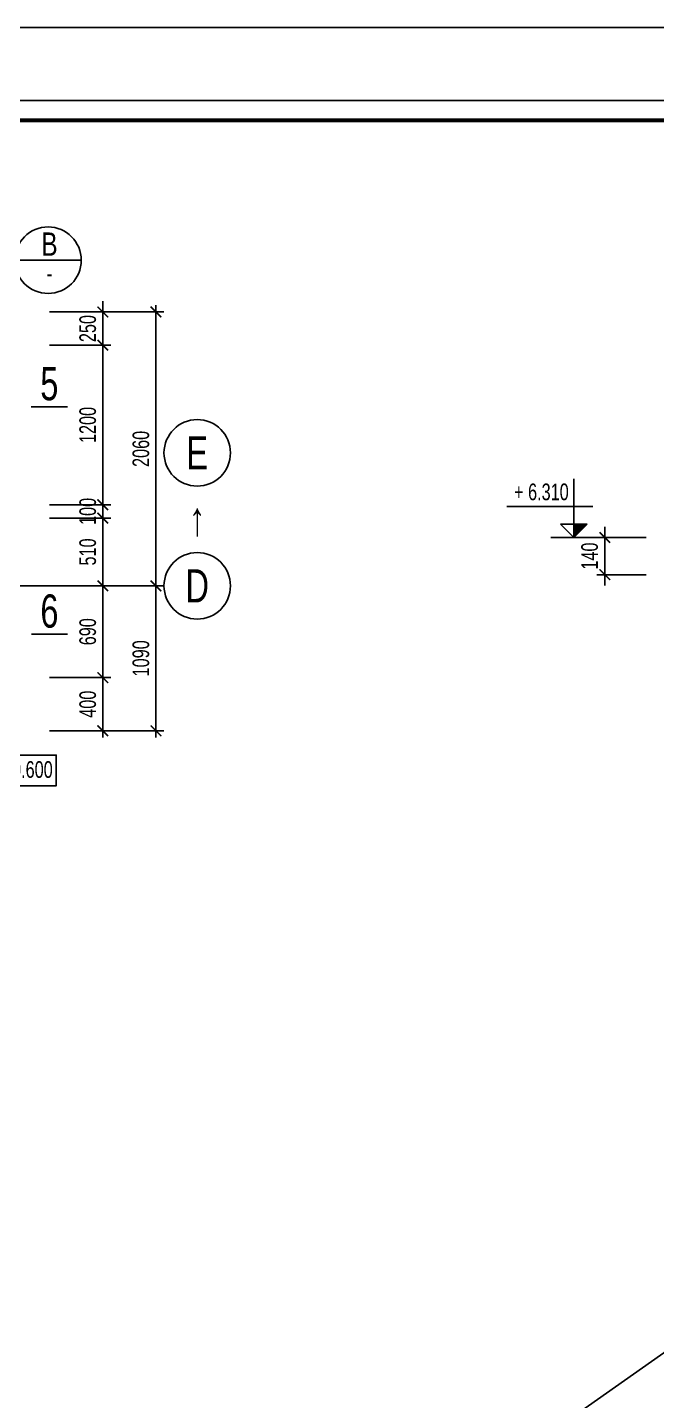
# Model space of a CAD drawing. Header units: millimetres. Extents: x -77370 to 109412, y -14880 to 214694.
# Drawn here: x 65201 to 69934, y 204368 to 214694 of the extents above; entities that cross this region are included whole.
import ezdxf
from ezdxf.enums import TextEntityAlignment as Align

# ---------------------------------------------------------------- set-up
doc = ezdxf.new("R2010")
doc.units = ezdxf.units.MM
doc.header["$LTSCALE"] = 300
doc.header["$MEASUREMENT"] = 0
doc.header["$PDMODE"] = 66
doc.linetypes.add('CENTER2', pattern=[1.125, 0.75, -0.125, 0.125, -0.125])
doc.layers.get('0').update_dxf_attribs({"linetype": 'CONTINUOUS'})
doc.layers.get('DEFPOINTS').update_dxf_attribs({"linetype": 'CONTINUOUS'})
for name, color, linetype in [('CDC-KHUNGTEN', 7, 'CONTINUOUS'), ('CDC.01.AXIS', 160, 'CENTER2'), ('CDC.02.DIM', 1, 'CONTINUOUS'), ('CDC.06.TEXT', 2, 'CONTINUOUS')]:
    doc.layers.add(name, color=color, linetype=linetype)
doc.layers.add('KCS_Plotter', color=11, linetype='CONTINUOUS', plot=False)
doc.styles.add('KCS_SMTEXT', font='arial.ttf', dxfattribs={"width": 0.7})
doc.styles.add('SMTEXT', font='arial.ttf', dxfattribs={"width": 0.7})
doc.dimstyles.new('KCS_DIM50', dxfattribs={"dimscale": 2, "dimtxt": 62.5, "dimasz": 40, "dimexe": 30, "dimexo": 0, "dimgap": 25, "dimtad": 1, "dimdec": 0, "dimzin": 13, "dimdsep": 46, "dimtxsty": 'KCS_SMTEXT', "dimblk": 'ARCHTICK', "dimcen": 0, "dimdle": 25, "dimclrd": 1, "dimclre": 1, "dimclrt": 2, "dimadec": 0, "dimazin": 0, "dimtfac": 1, "dimtdec": 0, "dimtix": 1, "dimtmove": 2, "dimatfit": 3, "dimfxl": 1, "dimtolj": 1, "dimtzin": 13, "dimarcsym": 0})
doc.dimstyles.new('KCS_DIM50 scale 2', dxfattribs={"dimscale": 50, "dimtxt": 2.5, "dimasz": 1.6, "dimexe": 1.2, "dimexo": 0, "dimgap": 1, "dimtad": 1, "dimdec": 0, "dimlfac": 0.5, "dimzin": 0, "dimdsep": 46, "dimtxsty": 'KCS_SMTEXT', "dimblk": 'ARCHTICK', "dimcen": 0, "dimdle": 1, "dimclrd": 256, "dimclre": 256, "dimclrt": 2, "dimadec": 0, "dimazin": 0, "dimtfac": 1, "dimtdec": 0, "dimtix": 1, "dimtmove": 2, "dimatfit": 3, "dimfxl": 1, "dimtolj": 1, "dimtzin": 0, "dimarcsym": 0})

# ---------------------------------------------------------------- blocks, each defined once
blk = doc.blocks.new('_ArchTick')
at = {"color": 0, "linetype": 'ByBlock', "const_width": 0.15}
blk.add_lwpolyline([(-0.5, -0.5), (0.5, 0.5)], dxfattribs=at)
blk = doc.blocks.new('*D1346')
at = {"layer": 'CDC.02.DIM', "color": 1, "lineweight": -2, "transparency": 16777216}
for p, q in [((65368, 210495), (66228, 210495)), ((66168, 209355), (66168, 210545)), ((65368, 209405), (66228, 209405))]:
    blk.add_line(p, q, dxfattribs=at)
at = {"layer": 'DEFPOINTS', "color": 0, "transparency": 16777216}
for p in [(65368, 210495), (66168, 210495), (65368, 209405)]:
    blk.add_point(p, dxfattribs=at)
at = {"layer": 'CDC.02.DIM', "color": 1, "lineweight": -2, "transparency": 16777216, "xscale": 80, "yscale": 80, "zscale": 80}
for p, rotation in [((66168, 210495), 90), ((66168, 209405), 270)]:
    blk.add_blockref('_ArchTick', p, dxfattribs=dict(at, rotation=rotation))
at = {"layer": 'CDC.02.DIM', "color": 2, "transparency": 16777216, "insert": (66055, 209950), "char_height": 125, "attachment_point": 5, "rotation": 90, "style": 'KCS_SMTEXT'}
blk.add_mtext('\\A1;1090', dxfattribs=at)
blk = doc.blocks.new('*D1347')
at = {"layer": 'CDC.02.DIM', "color": 1, "lineweight": -2, "transparency": 16777216}
for p, q in [((65768, 209355), (65768, 209855)), ((65368, 209805), (65828, 209805)), ((65368, 209405), (65828, 209405))]:
    blk.add_line(p, q, dxfattribs=at)
at = {"layer": 'DEFPOINTS', "color": 0, "transparency": 16777216}
for p in [(65368, 209805), (65768, 209805), (65368, 209405)]:
    blk.add_point(p, dxfattribs=at)
at = {"layer": 'CDC.02.DIM', "color": 1, "lineweight": -2, "transparency": 16777216, "xscale": 80, "yscale": 80, "zscale": 80}
for p, rotation in [((65768, 209805), 90), ((65768, 209405), 270)]:
    blk.add_blockref('_ArchTick', p, dxfattribs=dict(at, rotation=rotation))
at = {"layer": 'CDC.02.DIM', "color": 2, "transparency": 16777216, "insert": (65655, 209605), "char_height": 125, "attachment_point": 5, "rotation": 90, "style": 'KCS_SMTEXT'}
blk.add_mtext('\\A1;400', dxfattribs=at)
blk = doc.blocks.new('*D1348')
at = {"layer": 'CDC.02.DIM', "color": 1, "lineweight": -2, "transparency": 16777216}
for p, q in [((65368, 210495), (65828, 210495)), ((65768, 209755), (65768, 210545)), ((65368, 209805), (65828, 209805))]:
    blk.add_line(p, q, dxfattribs=at)
at = {"layer": 'DEFPOINTS', "color": 0, "transparency": 16777216}
for p in [(65368, 210495), (65768, 210495), (65368, 209805)]:
    blk.add_point(p, dxfattribs=at)
at = {"layer": 'CDC.02.DIM', "color": 1, "lineweight": -2, "transparency": 16777216, "xscale": 80, "yscale": 80, "zscale": 80}
for p, rotation in [((65768, 210495), 90), ((65768, 209805), 270)]:
    blk.add_blockref('_ArchTick', p, dxfattribs=dict(at, rotation=rotation))
at = {"layer": 'CDC.02.DIM', "color": 2, "transparency": 16777216, "insert": (65655, 210150), "char_height": 125, "attachment_point": 5, "rotation": 90, "style": 'KCS_SMTEXT'}
blk.add_mtext('\\A1;690', dxfattribs=at)
blk = doc.blocks.new('*D1349')
at = {"layer": 'CDC.02.DIM', "color": 1, "lineweight": -2, "transparency": 16777216}
for p, q in [((65768, 211055), (65768, 212355)), ((65368, 212305), (65828, 212305)), ((65368, 211105), (65828, 211105))]:
    blk.add_line(p, q, dxfattribs=at)
at = {"layer": 'DEFPOINTS', "color": 0, "transparency": 16777216}
for p in [(65368, 212305), (65768, 212305), (65368, 211105)]:
    blk.add_point(p, dxfattribs=at)
at = {"layer": 'CDC.02.DIM', "color": 1, "lineweight": -2, "transparency": 16777216, "xscale": 80, "yscale": 80, "zscale": 80}
for p, rotation in [((65768, 212305), 90), ((65768, 211105), 270)]:
    blk.add_blockref('_ArchTick', p, dxfattribs=dict(at, rotation=rotation))
at = {"layer": 'CDC.02.DIM', "color": 2, "transparency": 16777216, "insert": (65655, 211705), "char_height": 125, "attachment_point": 5, "rotation": 90, "style": 'KCS_SMTEXT'}
blk.add_mtext('\\A1;1200', dxfattribs=at)
blk = doc.blocks.new('*D1350')
at = {"layer": 'CDC.02.DIM', "color": 1, "lineweight": -2, "transparency": 16777216}
for p, q in [((65768, 212555), (65768, 212635)), ((65368, 212555), (65828, 212555)), ((65768, 212305), (65768, 212555)), ((65368, 212305), (65828, 212305)), ((65768, 212305), (65768, 212225))]:
    blk.add_line(p, q, dxfattribs=at)
at = {"layer": 'DEFPOINTS', "color": 0, "transparency": 16777216}
for p in [(65368, 212555), (65768, 212555), (65368, 212305)]:
    blk.add_point(p, dxfattribs=at)
at = {"layer": 'CDC.02.DIM', "color": 1, "lineweight": -2, "transparency": 16777216, "xscale": 80, "yscale": 80, "zscale": 80}
for p, rotation in [((65768, 212555), 270), ((65768, 212305), 90)]:
    blk.add_blockref('_ArchTick', p, dxfattribs=dict(at, rotation=rotation))
at = {"layer": 'CDC.02.DIM', "color": 2, "transparency": 16777216, "insert": (65655, 212430), "char_height": 125, "attachment_point": 5, "rotation": 90, "style": 'KCS_SMTEXT'}
blk.add_mtext('\\A1;250', dxfattribs=at)
blk = doc.blocks.new('*D1351')
at = {"layer": 'CDC.02.DIM', "color": 1, "lineweight": -2, "transparency": 16777216}
for p, q in [((65368, 212555), (66228, 212555)), ((66168, 210445), (66168, 212605)), ((65368, 210495), (66228, 210495))]:
    blk.add_line(p, q, dxfattribs=at)
at = {"layer": 'DEFPOINTS', "color": 0, "transparency": 16777216}
for p in [(65368, 212555), (66168, 212555), (65368, 210495)]:
    blk.add_point(p, dxfattribs=at)
at = {"layer": 'CDC.02.DIM', "color": 1, "lineweight": -2, "transparency": 16777216, "xscale": 80, "yscale": 80, "zscale": 80}
for p, rotation in [((66168, 212555), 90), ((66168, 210495), 270)]:
    blk.add_blockref('_ArchTick', p, dxfattribs=dict(at, rotation=rotation))
at = {"layer": 'CDC.02.DIM', "color": 2, "transparency": 16777216, "insert": (66055, 211525), "char_height": 125, "attachment_point": 5, "rotation": 90, "style": 'KCS_SMTEXT'}
blk.add_mtext('\\A1;2060', dxfattribs=at)
blk = doc.blocks.new('*D1420')
at = {"layer": 'CDC.02.DIM', "lineweight": -2, "transparency": 16777216}
for p, q in [((69545, 210859), (69545, 210939)), ((69855, 210859), (69485, 210859)), ((69545, 210859), (69545, 210579)), ((69855, 210579), (69485, 210579)), ((69545, 210579), (69545, 210499))]:
    blk.add_line(p, q, dxfattribs=at)
at = {"layer": 'DEFPOINTS', "color": 0, "transparency": 16777216}
for p in [(69855, 210859), (69545, 210579), (69855, 210579)]:
    blk.add_point(p, dxfattribs=at)
at = {"layer": 'CDC.02.DIM', "lineweight": -2, "transparency": 16777216, "xscale": 80, "yscale": 80, "zscale": 80}
for p, rotation in [((69545, 210859), 270), ((69545, 210579), 90)]:
    blk.add_blockref('_ArchTick', p, dxfattribs=dict(at, rotation=rotation))
at = {"layer": 'CDC.02.DIM', "color": 2, "transparency": 16777216, "insert": (69431, 210719), "char_height": 125, "attachment_point": 5, "rotation": 90, "style": 'KCS_SMTEXT'}
blk.add_mtext('\\A1;140', dxfattribs=at)
blk = doc.blocks.new('*D1040')
at = {"layer": 'CDC.02.DIM', "color": 1, "lineweight": -2, "transparency": 16777216}
for p, q in [((65768, 211105), (65768, 211185)), ((65368, 211105), (65828, 211105)), ((65768, 211105), (65768, 211005)), ((65368, 211005), (65828, 211005)), ((65768, 211005), (65768, 210925))]:
    blk.add_line(p, q, dxfattribs=at)
at = {"layer": 'DEFPOINTS', "color": 0, "transparency": 16777216}
for p in [(65368, 211105), (65368, 211005), (65768, 211005)]:
    blk.add_point(p, dxfattribs=at)
at = {"layer": 'CDC.02.DIM', "color": 1, "lineweight": -2, "transparency": 16777216, "xscale": 80, "yscale": 80, "zscale": 80}
for p, rotation in [((65768, 211105), 270), ((65768, 211005), 90)]:
    blk.add_blockref('_ArchTick', p, dxfattribs=dict(at, rotation=rotation))
at = {"layer": 'CDC.02.DIM', "color": 2, "transparency": 16777216, "insert": (65655, 211055), "char_height": 125, "attachment_point": 5, "rotation": 90, "style": 'KCS_SMTEXT'}
blk.add_mtext('\\A1;100', dxfattribs=at)
blk = doc.blocks.new('*D1041')
at = {"layer": 'CDC.02.DIM', "color": 1, "lineweight": -2, "transparency": 16777216}
for p, q in [((65368, 211005), (65828, 211005)), ((65768, 211055), (65768, 210445)), ((65368, 210495), (65828, 210495))]:
    blk.add_line(p, q, dxfattribs=at)
at = {"layer": 'DEFPOINTS', "color": 0, "transparency": 16777216}
for p in [(65368, 211005), (65368, 210495), (65768, 210495)]:
    blk.add_point(p, dxfattribs=at)
at = {"layer": 'CDC.02.DIM', "color": 1, "lineweight": -2, "transparency": 16777216, "xscale": 80, "yscale": 80, "zscale": 80}
for p, rotation in [((65768, 211005), 90), ((65768, 210495), 270)]:
    blk.add_blockref('_ArchTick', p, dxfattribs=dict(at, rotation=rotation))
at = {"layer": 'CDC.02.DIM', "color": 2, "transparency": 16777216, "insert": (65655, 210750), "char_height": 125, "attachment_point": 5, "rotation": 90, "style": 'KCS_SMTEXT'}
blk.add_mtext('\\A1;510', dxfattribs=at)
blk = doc.blocks.new('Khung tên chuẩn')
at = {"layer": 'CDC-KHUNGTEN', "color": 8}
blk.add_lwpolyline([(75096, 1100), (83000, 1100), (83000, 58300), (3000, 58300), (3000, 1100), (75096, 1100)], dxfattribs=at)
at = {"layer": 'CDC-KHUNGTEN', "color": 255, "lineweight": 60}
blk.add_lwpolyline([(74900, 1400), (74900, 58000), (3300, 58000), (3300, 1400), (74900, 1400)], close=True, dxfattribs=at)
at = {"layer": 'DEFPOINTS', "color": 1, "ltscale": 0.2}
blk.add_lwpolyline([(0, 0), (0, 59400), (84100, 59400), (84100, 0), (0, 0)], close=True, dxfattribs=at)

msp = doc.modelspace()

# ---------------------------------------------------------------- linework, layer by layer
at = {"layer": 'CDC.01.AXIS', "ltscale": 2}
msp.add_line((58873.7, 210495.3), (65429.4, 210495.3), dxfattribs=at)
at = {"layer": 'CDC.02.DIM', "linetype": 'ByBlock'}
for p, q in [((69311.6, 210859.3), (69311.6, 211300.5)), ((68807.4, 211092.9), (69455.5, 211092.9)), ((69210.9, 210960), (69412.3, 210960)), ((69311.6, 210859.3), (69210.9, 210960)), ((69311.6, 210859.3), (69412.3, 210960)), ((69138.4, 210859.3), (69484.8, 210859.3))]:
    msp.add_line(p, q, dxfattribs=at)
msp.add_lwpolyline([(64916.1, 209223), (65417.3, 209223), (65417.3, 208992.3), (64916.1, 208992.3)], close=True, dxfattribs=at)
at = {"layer": 'CDC.02.DIM'}
for centre in [(66478.4, 211495.3), (66478.4, 210495.3)]:
    msp.add_circle(centre, 250, dxfattribs=at)
at = {"layer": 'CDC.02.DIM', "linetype": 'ByBlock'}
msp.add_solid([(69412.3, 210960), (69311.6, 210859.3), (69311.6, 210960)], dxfattribs=at)
at = {"layer": 'CDC.06.TEXT', "color": 8}
msp.add_line((65106.4, 212944), (65606.4, 212944), dxfattribs=at)
msp.add_circle((65356.4, 212944), 250, dxfattribs=at)
at = {"layer": 'KCS_Plotter'}
msp.add_line((42050, 184994.5), (84100, 214694.5), dxfattribs=at)

# ---------------------------------------------------------------- block references
at = {"xscale": 0.5000000002619345, "yscale": 0.5000000002619345, "zscale": 0.5000000002619345}
msp.add_blockref('Khung tên chuẩn', (42050, 184994.5), dxfattribs=at)

# ---------------------------------------------------------------- texts
at = {"layer": 'CDC.02.DIM', "color": 4, "style": 'KCS_SMTEXT', "width": 0.7}
for s, p in [('E', (66478.4, 211495.3)), ('↑', (66478.4, 210995.3)), ('D', (66478.4, 210495.3))]:
    msp.add_text(s, height=250, dxfattribs=at).set_placement(p, align=Align.MIDDLE)
at = {"layer": 'CDC.02.DIM', "color": 2, "linetype": 'ByBlock', "style": 'KCS_SMTEXT', "width": 0.7}
msp.add_text('+ 6.310', height=125, dxfattribs=at).set_placement((68862, 211139.5))
at = {"layer": 'CDC.06.TEXT', "style": 'SMTEXT', "width": 0.75}
for s, height, p in [('B', 175, (65366.8, 213065.1)), ('-', 125, (65366.8, 212844.7))]:
    msp.add_text(s, height=height, dxfattribs=at).set_placement(p, align=Align.MIDDLE_CENTER)
at = {"layer": 'CDC.06.TEXT', "color": 4, "linetype": 'ByBlock', "style": 'KCS_SMTEXT', "width": 0.7}
for s, p in [('%%U 5 ', (65366, 212014.2, -31924.4)), ('%%U 6 ', (65366.5, 210305.9, -31924.4))]:
    msp.add_text(s, height=250, dxfattribs=at).set_placement(p, align=Align.MIDDLE)
at = {"layer": 'CDC.06.TEXT', "linetype": 'ByBlock', "style": 'KCS_SMTEXT', "width": 0.7}
msp.add_text('+10.600', height=125, dxfattribs=at).set_placement((64946.1, 209051.3))

# ---------------------------------------------------------------- dimensions: what is measured, and where the dimension line sits
at = {"layer": 'CDC.02.DIM'}
for base, p1, p2, dimstyle, picture, middle in [((65768.4, 212555.3), (65368.4, 212305.3), (65368.4, 212555.3), 'KCS_DIM50', '*D1350', (65654.5, 212430.3)), ((66168.4, 212555.3), (65368.4, 210495.3), (65368.4, 212555.3), 'KCS_DIM50', '*D1351', (66054.5, 211525.3)), ((65768.4, 212305.3), (65368.4, 211105.3), (65368.4, 212305.3), 'KCS_DIM50', '*D1349', (65654.5, 211705.3)), ((65768.4, 211005.3), (65368.4, 211105.3), (65368.4, 211005.3), 'KCS_DIM50', '*D1040', (65654.5, 211055.3)), ((65768.4, 210495.3), (65368.4, 211005.3), (65368.4, 210495.3), 'KCS_DIM50', '*D1041', (65654.5, 210750.3)), ((69544.8, 210579.3), (69855.5, 210859.3), (69855.5, 210579.3), 'KCS_DIM50 scale 2', '*D1420', (69431, 210719.3)), ((66168.4, 210495.3), (65368.4, 209405.3), (65368.4, 210495.3), 'KCS_DIM50', '*D1346', (66054.5, 209950.3)), ((65768.4, 210495.3), (65368.4, 209805.3), (65368.4, 210495.3), 'KCS_DIM50', '*D1348', (65654.5, 210150.3)), ((65768.4, 209805.3), (65368.4, 209405.3), (65368.4, 209805.3), 'KCS_DIM50', '*D1347', (65654.5, 209605.3))]:
    dim = msp.add_linear_dim(base=base, p1=p1, p2=p2, angle=90, dimstyle=dimstyle, dxfattribs=at)
    dim.commit()
    dim.dimension.update_dxf_attribs({"geometry": picture, "text_midpoint": middle})

doc.saveas('drawing.dxf')
